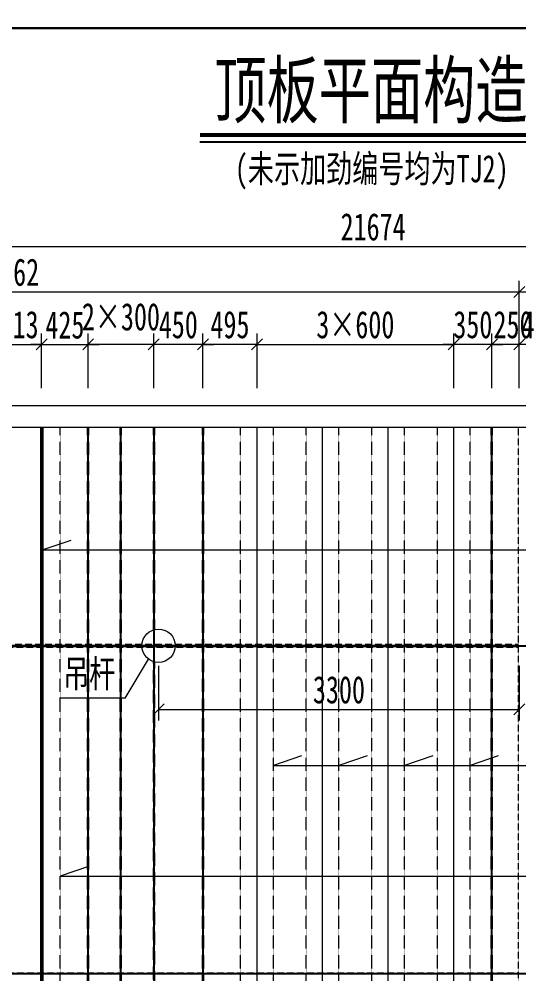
# Model space of a CAD drawing. Header units: millimetres. Extents: x 44597 to 300567, y -113054 to 73044.
# Drawn here: x 194350 to 198923, y -96128 to -87390 of the extents above; entities that cross this region are included whole.
import ezdxf
from ezdxf.enums import TextEntityAlignment as Align

# ---------------------------------------------------------------- set-up
doc = ezdxf.new("R2010")
doc.units = ezdxf.units.MM
doc.linetypes.add('CENTER2', pattern=[28.575, 19.05, -3.175, 3.175, -3.175])
doc.linetypes.add('DASHED', pattern=[0.75, 0.5, -0.25])
doc.layers.get('Defpoints').update_dxf_attribs({"color": 8})
for name, color, linetype, lineweight in [('中心线', 2, 'CENTER2', 15), ('文字', 7, 'Continuous', 15), ('标注', 4, 'Continuous', 13), ('标注线及字体', 2, 'Continuous', 15), ('细实线', 4, 'Continuous', 15), ('虚线', 7, 'DASHED', 13)]:
    doc.layers.add(name, color=color, linetype=linetype, lineweight=lineweight)
doc.styles.add('111', font='', dxfattribs={"width": 0.7})
doc.styles.add('BM_Dim', font='', dxfattribs={"width": 0.85})
doc.styles.get('111').set_extended_font_data('仿宋_GB2312')
doc.styles.get('BM_Dim').set_extended_font_data('仿宋_GB2312')
doc.dimstyles.new('200', dxfattribs={"dimscale": 0, "dimtxt": 2.5, "dimasz": 1, "dimexe": 1, "dimexo": 1, "dimgap": 0.6, "dimtad": 1, "dimdec": 0, "dimdsep": 46, "dimtxsty": '111', "dimblk": 'OBLIQUE', "dimcen": 0, "dimclrd": 4, "dimclre": 4, "dimclrt": 4, "dimadec": 1, "dimazin": 2, "dimtfac": 1, "dimtdec": 0, "dimtix": 1, "dimtmove": 2, "dimatfit": 3, "dimfxl": 4, "dimfxlon": 1, "dimtolj": 1, "dimlwd": -1, "dimlwe": -1, "dimarcsym": 0})

# ---------------------------------------------------------------- blocks, each defined once
blk = doc.blocks.new('_Oblique')
at = {"color": 0, "linetype": 'ByBlock', "lineweight": -2}
blk.add_line((-0.5, -0.5), (0.5, 0.5), dxfattribs=at)
blk = doc.blocks.new('*D3243')
at = {"layer": 'Defpoints', "color": 0, "transparency": 16777216}
for p in [(208426.2, -89886.8), (208426.2, -90315.9), (198926.2, -91077.5)]:
    blk.add_point(p, dxfattribs=at)
at = {"layer": '细实线', "color": 4, "transparency": 16777216}
for p, q in [((198926.2, -90286.8), (198926.2, -89786.8)), ((208426.2, -90215.9), (208426.2, -89786.8)), ((198926.2, -89886.8), (208426.2, -89886.8))]:
    blk.add_line(p, q, dxfattribs=at)
at = {"layer": '细实线', "color": 4, "transparency": 16777216, "xscale": 99.99999999999999, "yscale": 99.99999999999999, "zscale": 99.99999999999999, "rotation": 180}
blk.add_blockref('_Oblique', (198926.2, -89886.8), dxfattribs=at)
at = {"layer": '细实线', "color": 4, "transparency": 16777216, "xscale": 99.99999999999999, "yscale": 99.99999999999999, "zscale": 99.99999999999999}
blk.add_blockref('_Oblique', (208426.2, -89886.8), dxfattribs=at)
at = {"layer": '细实线', "color": 4, "transparency": 16777216, "insert": (203676.2, -89707.9), "char_height": 250, "attachment_point": 5, "style": '111'}
blk.add_mtext('\\A1;9500', dxfattribs=at)
blk = doc.blocks.new('*D3245')
at = {"layer": 'Defpoints', "color": 0, "transparency": 16777216}
for p in [(198926, -90366.9), (199326, -90749.5), (198926, -91077.5)]:
    blk.add_point(p, dxfattribs=at)
at = {"layer": '细实线', "color": 4, "transparency": 16777216}
for p, q in [((198926, -90766.9), (198926, -90266.9)), ((199326, -90649.5), (199326, -90266.9)), ((198926, -90366.9), (198826, -90366.9)), ((199326, -90366.9), (198926, -90366.9)), ((199326, -90366.9), (199426, -90366.9))]:
    blk.add_line(p, q, dxfattribs=at)
at = {"layer": '细实线', "color": 4, "transparency": 16777216, "xscale": 99.99999999999999, "yscale": 99.99999999999999, "zscale": 99.99999999999999}
blk.add_blockref('_Oblique', (198926, -90366.9), dxfattribs=at)
at = {"layer": '细实线', "color": 4, "transparency": 16777216, "xscale": 99.99999999999999, "yscale": 99.99999999999999, "zscale": 99.99999999999999, "rotation": 180}
blk.add_blockref('_Oblique', (199326, -90366.9), dxfattribs=at)
at = {"layer": '细实线', "color": 4, "transparency": 16777216, "insert": (199126, -90188), "char_height": 250, "attachment_point": 5, "style": '111'}
blk.add_mtext('\\A1;400', dxfattribs=at)
blk = doc.blocks.new('*D3257')
at = {"layer": 'Defpoints', "color": 0, "transparency": 16777216}
for p in [(195626.5, -93125.5), (198926.5, -93125.5), (198926.5, -93708.3)]:
    blk.add_point(p, dxfattribs=at)
at = {"layer": '细实线', "color": 4, "transparency": 16777216}
for p, q in [((195626.5, -93308.3), (195626.5, -93808.3)), ((198926.5, -93308.3), (198926.5, -93808.3)), ((195626.5, -93708.3), (198926.5, -93708.3))]:
    blk.add_line(p, q, dxfattribs=at)
at = {"layer": '细实线', "color": 4, "transparency": 16777216, "xscale": 99.99999999999999, "yscale": 99.99999999999999, "zscale": 99.99999999999999, "rotation": 180}
blk.add_blockref('_Oblique', (195626.5, -93708.3), dxfattribs=at)
at = {"layer": '细实线', "color": 4, "transparency": 16777216, "xscale": 99.99999999999999, "yscale": 99.99999999999999, "zscale": 99.99999999999999}
blk.add_blockref('_Oblique', (198926.5, -93708.3), dxfattribs=at)
at = {"layer": '细实线', "color": 4, "transparency": 16777216, "insert": (197276.5, -93529.4), "char_height": 250, "attachment_point": 5, "style": '111'}
blk.add_mtext('\\A1;3300', dxfattribs=at)
blk = doc.blocks.new('*D3260')
at = {"layer": 'Defpoints', "color": 0, "transparency": 16777216}
for p in [(198676.5, -90366.9), (198676.5, -91043.3), (198926.2, -91023.6)]:
    blk.add_point(p, dxfattribs=at)
at = {"layer": '细实线', "color": 4, "transparency": 16777216}
for p, q in [((198676.5, -90766.9), (198676.5, -90266.9)), ((198926.2, -90766.9), (198926.2, -90266.9)), ((198926.2, -90366.9), (198676.5, -90366.9))]:
    blk.add_line(p, q, dxfattribs=at)
at = {"layer": '细实线', "color": 4, "transparency": 16777216, "xscale": 99.99999999999999, "yscale": 99.99999999999999, "zscale": 99.99999999999999, "rotation": 180}
blk.add_blockref('_Oblique', (198676.5, -90366.9), dxfattribs=at)
at = {"layer": '细实线', "color": 4, "transparency": 16777216, "xscale": 99.99999999999999, "yscale": 99.99999999999999, "zscale": 99.99999999999999}
blk.add_blockref('_Oblique', (198926.2, -90366.9), dxfattribs=at)
at = {"layer": '细实线', "color": 4, "transparency": 16777216, "insert": (198869.2, -90188), "char_height": 250, "attachment_point": 5, "style": '111'}
blk.add_mtext('\\A1;250', dxfattribs=at)
blk = doc.blocks.new('*D3263')
at = {"layer": 'Defpoints', "color": 0, "transparency": 16777216}
for p in [(198326.5, -90366.9), (198326.5, -90874.9), (196526.6, -91075.6)]:
    blk.add_point(p, dxfattribs=at)
at = {"layer": '细实线', "color": 4, "transparency": 16777216}
for p, q in [((196526.6, -90766.9), (196526.6, -90266.9)), ((198326.5, -90766.9), (198326.5, -90266.9)), ((196526.6, -90366.9), (198326.5, -90366.9))]:
    blk.add_line(p, q, dxfattribs=at)
at = {"layer": '细实线', "color": 4, "transparency": 16777216, "xscale": 99.99999999999999, "yscale": 99.99999999999999, "zscale": 99.99999999999999, "rotation": 180}
blk.add_blockref('_Oblique', (196526.6, -90366.9), dxfattribs=at)
at = {"layer": '细实线', "color": 4, "transparency": 16777216, "xscale": 99.99999999999999, "yscale": 99.99999999999999, "zscale": 99.99999999999999}
blk.add_blockref('_Oblique', (198326.5, -90366.9), dxfattribs=at)
at = {"layer": '细实线', "color": 4, "transparency": 16777216, "insert": (197426.5, -90188), "char_height": 250, "attachment_point": 5, "style": '111'}
blk.add_mtext('\\A1;3×600', dxfattribs=at)
blk = doc.blocks.new('*D3265')
at = {"layer": 'Defpoints', "color": 0, "transparency": 16777216}
for p in [(198326.5, -90366.9), (198326.5, -91048.6), (198676.5, -91023.6)]:
    blk.add_point(p, dxfattribs=at)
at = {"layer": '细实线', "color": 4, "transparency": 16777216}
for p, q in [((198326.5, -90766.9), (198326.5, -90266.9)), ((198676.5, -90766.9), (198676.5, -90266.9)), ((198326.5, -90366.9), (198226.5, -90366.9)), ((198676.5, -90366.9), (198326.5, -90366.9)), ((198676.5, -90366.9), (198776.5, -90366.9))]:
    blk.add_line(p, q, dxfattribs=at)
at = {"layer": '细实线', "color": 4, "transparency": 16777216, "xscale": 99.99999999999999, "yscale": 99.99999999999999, "zscale": 99.99999999999999}
blk.add_blockref('_Oblique', (198326.5, -90366.9), dxfattribs=at)
at = {"layer": '细实线', "color": 4, "transparency": 16777216, "xscale": 99.99999999999999, "yscale": 99.99999999999999, "zscale": 99.99999999999999, "rotation": 180}
blk.add_blockref('_Oblique', (198676.5, -90366.9), dxfattribs=at)
at = {"layer": '细实线', "color": 4, "transparency": 16777216, "insert": (198501.5, -90188), "char_height": 250, "attachment_point": 5, "style": '111'}
blk.add_mtext('\\A1;350', dxfattribs=at)
blk = doc.blocks.new('*D3266')
at = {"layer": 'Defpoints', "color": 0, "transparency": 16777216}
for p in [(208426.5, -89471.5), (186752, -90123.9), (208426.5, -91023.6)]:
    blk.add_point(p, dxfattribs=at)
at = {"layer": '细实线', "color": 4, "transparency": 16777216}
for p, q in [((186752, -89871.5), (186752, -89371.5)), ((208426.5, -89871.5), (208426.5, -89371.5)), ((186752, -89471.5), (208426.5, -89471.5))]:
    blk.add_line(p, q, dxfattribs=at)
at = {"layer": '细实线', "color": 4, "transparency": 16777216, "xscale": 99.99999999999999, "yscale": 99.99999999999999, "zscale": 99.99999999999999, "rotation": 180}
blk.add_blockref('_Oblique', (186752, -89471.5), dxfattribs=at)
at = {"layer": '细实线', "color": 4, "transparency": 16777216, "xscale": 99.99999999999999, "yscale": 99.99999999999999, "zscale": 99.99999999999999}
blk.add_blockref('_Oblique', (208426.5, -89471.5), dxfattribs=at)
at = {"layer": '细实线', "color": 4, "transparency": 16777216, "insert": (197589.2, -89292.6), "char_height": 250, "attachment_point": 5, "style": '111'}
blk.add_mtext('\\A1;21674', dxfattribs=at)
blk = doc.blocks.new('*D3267')
at = {"layer": 'Defpoints', "color": 0, "transparency": 16777216}
for p in [(198926.4, -89886.8), (189664.2, -90407.5), (198926.4, -91023.6)]:
    blk.add_point(p, dxfattribs=at)
at = {"layer": '细实线', "color": 4, "transparency": 16777216}
for p, q in [((189664.2, -90286.8), (189664.2, -89786.8)), ((198926.4, -90286.8), (198926.4, -89786.8)), ((189664.2, -89886.8), (198926.4, -89886.8))]:
    blk.add_line(p, q, dxfattribs=at)
at = {"layer": '细实线', "color": 4, "transparency": 16777216, "xscale": 99.99999999999999, "yscale": 99.99999999999999, "zscale": 99.99999999999999, "rotation": 180}
blk.add_blockref('_Oblique', (189664.2, -89886.8), dxfattribs=at)
at = {"layer": '细实线', "color": 4, "transparency": 16777216, "xscale": 99.99999999999999, "yscale": 99.99999999999999, "zscale": 99.99999999999999}
blk.add_blockref('_Oblique', (198926.4, -89886.8), dxfattribs=at)
at = {"layer": '细实线', "color": 4, "transparency": 16777216, "insert": (194295.3, -89707.9), "char_height": 250, "attachment_point": 5, "style": '111'}
blk.add_mtext('\\A1;9262', dxfattribs=at)
blk = doc.blocks.new('*D3268')
at = {"layer": 'Defpoints', "color": 0, "transparency": 16777216}
for p in [(196031.6, -90366.9), (196031.6, -91082.9), (196526.6, -91075.6)]:
    blk.add_point(p, dxfattribs=at)
at = {"layer": '细实线', "color": 4, "transparency": 16777216}
for p, q in [((196031.6, -90766.9), (196031.6, -90266.9)), ((196526.6, -90766.9), (196526.6, -90266.9)), ((196526.6, -90366.9), (196031.6, -90366.9))]:
    blk.add_line(p, q, dxfattribs=at)
at = {"layer": '细实线', "color": 4, "transparency": 16777216, "xscale": 99.99999999999999, "yscale": 99.99999999999999, "zscale": 99.99999999999999, "rotation": 180}
blk.add_blockref('_Oblique', (196031.6, -90366.9), dxfattribs=at)
at = {"layer": '细实线', "color": 4, "transparency": 16777216, "xscale": 99.99999999999999, "yscale": 99.99999999999999, "zscale": 99.99999999999999}
blk.add_blockref('_Oblique', (196526.6, -90366.9), dxfattribs=at)
at = {"layer": '细实线', "color": 4, "transparency": 16777216, "insert": (196279.1, -90188), "char_height": 250, "attachment_point": 5, "style": '111'}
blk.add_mtext('\\A1;495', dxfattribs=at)
blk = doc.blocks.new('*D3269')
at = {"layer": 'Defpoints', "color": 0, "transparency": 16777216}
for p in [(195581.6, -90366.9), (195581.6, -91089.7), (196031.6, -91075.6)]:
    blk.add_point(p, dxfattribs=at)
at = {"layer": '细实线', "color": 4, "transparency": 16777216}
for p, q in [((195581.6, -90766.9), (195581.6, -90266.9)), ((196031.6, -90766.9), (196031.6, -90266.9)), ((195581.6, -90366.9), (195481.6, -90366.9)), ((196031.6, -90366.9), (195581.6, -90366.9)), ((196031.6, -90366.9), (196131.6, -90366.9))]:
    blk.add_line(p, q, dxfattribs=at)
at = {"layer": '细实线', "color": 4, "transparency": 16777216, "xscale": 99.99999999999999, "yscale": 99.99999999999999, "zscale": 99.99999999999999}
blk.add_blockref('_Oblique', (195581.6, -90366.9), dxfattribs=at)
at = {"layer": '细实线', "color": 4, "transparency": 16777216, "xscale": 99.99999999999999, "yscale": 99.99999999999999, "zscale": 99.99999999999999, "rotation": 180}
blk.add_blockref('_Oblique', (196031.6, -90366.9), dxfattribs=at)
at = {"layer": '细实线', "color": 4, "transparency": 16777216, "insert": (195806.6, -90188), "char_height": 250, "attachment_point": 5, "style": '111'}
blk.add_mtext('\\A1;450', dxfattribs=at)
blk = doc.blocks.new('*D3270')
at = {"layer": 'Defpoints', "color": 0, "transparency": 16777216}
for p in [(194981.6, -90366.9), (194981.6, -91098.7), (195581.6, -91075.6)]:
    blk.add_point(p, dxfattribs=at)
at = {"layer": '细实线', "color": 4, "transparency": 16777216}
for p, q in [((194981.6, -90766.9), (194981.6, -90266.9)), ((195581.6, -90766.9), (195581.6, -90266.9)), ((195581.6, -90366.9), (194981.6, -90366.9))]:
    blk.add_line(p, q, dxfattribs=at)
at = {"layer": '细实线', "color": 4, "transparency": 16777216, "xscale": 99.99999999999999, "yscale": 99.99999999999999, "zscale": 99.99999999999999, "rotation": 180}
blk.add_blockref('_Oblique', (194981.6, -90366.9), dxfattribs=at)
at = {"layer": '细实线', "color": 4, "transparency": 16777216, "xscale": 99.99999999999999, "yscale": 99.99999999999999, "zscale": 99.99999999999999}
blk.add_blockref('_Oblique', (195581.6, -90366.9), dxfattribs=at)
at = {"layer": '细实线', "color": 4, "transparency": 16777216, "insert": (195281.6, -90115.7), "char_height": 250, "attachment_point": 5, "style": '111'}
blk.add_mtext('\\A1;2×300', dxfattribs=at)
blk = doc.blocks.new('*D3285')
at = {"layer": 'Defpoints', "color": 0, "transparency": 16777216}
for p in [(194556.2, -90366.9), (194143.3, -91092.9), (194556.2, -91104.4)]:
    blk.add_point(p, dxfattribs=at)
at = {"layer": '细实线', "color": 4, "transparency": 16777216}
for p, q in [((194143.3, -90766.9), (194143.3, -90266.9)), ((194556.2, -90766.9), (194556.2, -90266.9)), ((194143.3, -90366.9), (194043.3, -90366.9)), ((194143.3, -90366.9), (194556.2, -90366.9)), ((194556.2, -90366.9), (194656.2, -90366.9))]:
    blk.add_line(p, q, dxfattribs=at)
at = {"layer": '细实线', "color": 4, "transparency": 16777216, "xscale": 99.99999999999999, "yscale": 99.99999999999999, "zscale": 99.99999999999999}
blk.add_blockref('_Oblique', (194143.3, -90366.9), dxfattribs=at)
at = {"layer": '细实线', "color": 4, "transparency": 16777216, "xscale": 99.99999999999999, "yscale": 99.99999999999999, "zscale": 99.99999999999999, "rotation": 180}
blk.add_blockref('_Oblique', (194556.2, -90366.9), dxfattribs=at)
at = {"layer": '细实线', "color": 4, "transparency": 16777216, "insert": (194349.8, -90188), "char_height": 250, "attachment_point": 5, "style": '111'}
blk.add_mtext('\\A1;413', dxfattribs=at)
blk = doc.blocks.new('*D3286')
at = {"layer": 'Defpoints', "color": 0, "transparency": 16777216}
for p in [(194981.6, -90366.9), (194556.2, -91104.4), (194981.6, -91098.7)]:
    blk.add_point(p, dxfattribs=at)
at = {"layer": '细实线', "color": 4, "transparency": 16777216}
for p, q in [((194556.2, -90766.9), (194556.2, -90266.9)), ((194981.6, -90766.9), (194981.6, -90266.9)), ((194556.2, -90366.9), (194456.2, -90366.9)), ((194556.2, -90366.9), (194981.6, -90366.9)), ((194981.6, -90366.9), (195081.6, -90366.9))]:
    blk.add_line(p, q, dxfattribs=at)
at = {"layer": '细实线', "color": 4, "transparency": 16777216, "xscale": 99.99999999999999, "yscale": 99.99999999999999, "zscale": 99.99999999999999}
blk.add_blockref('_Oblique', (194556.2, -90366.9), dxfattribs=at)
at = {"layer": '细实线', "color": 4, "transparency": 16777216, "xscale": 99.99999999999999, "yscale": 99.99999999999999, "zscale": 99.99999999999999, "rotation": 180}
blk.add_blockref('_Oblique', (194981.6, -90366.9), dxfattribs=at)
at = {"layer": '细实线', "color": 4, "transparency": 16777216, "insert": (194768.9, -90190.7), "char_height": 250, "attachment_point": 5, "style": '111'}
blk.add_mtext('\\A1;425', dxfattribs=at)

msp = doc.modelspace()

# ---------------------------------------------------------------- linework, layer by layer
at = {"color": 4}
msp.add_line((196004.2, -88512), (199148.9, -88512), dxfattribs=at)
at = {"color": 6, "const_width": 36, "elevation": 0}
msp.add_lwpolyline([(196004.2, -88452), (199148.9, -88452)], dxfattribs=at)
at = {"layer": 'Defpoints'}
for p, q in [((194556.2, -91125.5), (194556.2, -98125.5)), ((194981.5, -110525.5), (194981.5, -91125.5)), ((195281.5, -110525.5), (195281.5, -91125.5)), ((195581.5, -91125.5), (195581.5, -110525.5)), ((196031.5, -91125.5), (196031.5, -110525.5)), ((198676.5, -110525.5), (198676.5, -91125.5)), ((186966.2, -93125.5), (208426.5, -93125.5)), ((187258.2, -96125.5), (208426.5, -96125.5))]:
    msp.add_line(p, q, dxfattribs=at)
for points in [[(179566.6, -61894.1), (218066.6, -61894.1), (218066.6, -87474.1), (179566.6, -87474.1)], [(179566.6, -87474.1), (218066.6, -87474.1), (218066.6, -113054.1), (179566.6, -113054.1)]]:
    msp.add_lwpolyline(points, close=True, dxfattribs=at)
at = {"layer": '中心线', "ltscale": 0.3}
msp.add_line((185459.8, -90925.5), (209993.5, -90925.5), dxfattribs=at)
at = {"layer": '中心线', "color": 6, "ltscale": 0.3}
for p, q in [((196526.8, -110525.5), (196526.8, -91125.5)), ((197126.8, -110525.5), (197126.8, -91125.5)), ((197726.8, -110525.5), (197726.8, -91125.5)), ((198326.7, -110525.5), (198326.7, -91125.5))]:
    msp.add_line(p, q, dxfattribs=at)
at = {"layer": '标注', "color": 1, "ltscale": 550}
msp.add_line((186771.5, -91125.5), (208426.5, -91125.5), dxfattribs=at)
at = {"layer": '细实线', "color": 3}
for p, q in [((194546.2, -91125.5), (194546.2, -98125.5)), ((194566.2, -91125.5), (194566.2, -98125.5))]:
    msp.add_line(p, q, dxfattribs=at)
at = {"layer": '细实线'}
for p, q in [((194824, -92161.4), (194566.2, -92248.5)), ((194566.2, -92248.5), (209448.1, -92248.5)), ((195320.1, -93605.5), (195533.7, -93246.5)), ((195320.1, -93605.5), (194719, -93605.5)), ((196934.6, -94133.7), (196676.8, -94220.9)), ((197534.6, -94133.7), (197276.8, -94220.9)), ((198134.6, -94133.7), (197876.8, -94220.9)), ((198734.6, -94133.7), (198476.8, -94220.9)), ((196676.8, -94220.9), (209718.9, -94220.9)), ((194984.5, -95145.5), (194726.7, -95232.7)), ((194726.7, -95232.7), (210132.8, -95232.7))]:
    msp.add_line(p, q, dxfattribs=at)
msp.add_circle((195626.5, -93125.5), 152.5, dxfattribs=at)
at = {"layer": '虚线', "ltscale": 4}
for p, q in [((194726.7, -110525.5), (194726.7, -91125.5)), ((194975.5, -110525.5), (194975.5, -91125.5)), ((194987.5, -110525.5), (194987.5, -91125.5)), ((195275.5, -110525.5), (195275.5, -91125.5)), ((195287.5, -110525.5), (195287.5, -91125.5)), ((195575.5, -91125.5), (195575.5, -92981.8)), ((195587.5, -91125.5), (195587.5, -92978)), ((196025.5, -91125.5), (196025.5, -110525.5)), ((196037.5, -91125.5), (196037.5, -110525.5)), ((198670.5, -110525.5), (198670.5, -91125.5)), ((198682.5, -110525.5), (198682.5, -91125.5)), ((195575.5, -93269.2), (195575.5, -101981.8)), ((195587.5, -93272.9), (195587.5, -101978))]:
    msp.add_line(p, q, dxfattribs=at)
at = {"layer": '虚线', "color": 6, "ltscale": 4}
for p, q in [((196376.8, -110525.5), (196376.8, -91125.5)), ((196676.8, -110525.5), (196676.8, -91125.5)), ((196976.8, -110525.5), (196976.8, -91125.5)), ((197276.8, -110525.5), (197276.8, -91125.5)), ((197576.8, -110525.5), (197576.8, -91125.5)), ((197876.8, -110525.5), (197876.8, -91125.5)), ((198176.7, -110525.5), (198176.7, -91125.5)), ((198476.7, -110525.5), (198476.7, -91125.5))]:
    msp.add_line(p, q, dxfattribs=at)
at = {"layer": '虚线', "color": 2, "ltscale": 2}
for p, q in [((198919.5, -110525.5), (198919.5, -91125.5)), ((190038.8, -93111.5), (198919.5, -93111.5)), ((190043.5, -93139.5), (198919.5, -93139.5)), ((190544.6, -96119.5), (198919.5, -96119.5))]:
    msp.add_line(p, q, dxfattribs=at)

# ---------------------------------------------------------------- texts
at = {"layer": '文字', "style": 'BM_Dim', "width": 0.7}
msp.add_text('(未示加劲编号均为TJ2)', height=250, dxfattribs=at).set_placement((197576.5, -88772.9), align=Align.MIDDLE)
msp.add_text('吊杆', height=250, dxfattribs=at).set_placement((194991.5, -93580.4), align=Align.BOTTOM_CENTER)
at = {"layer": '标注线及字体', "style": '111', "width": 0.7}
msp.add_text('顶板平面构造', height=500, dxfattribs=at).set_placement((197569, -88031), align=Align.MIDDLE)

# ---------------------------------------------------------------- dimensions: what is measured, and where the dimension line sits
at = {"layer": '细实线'}
for base, p1, p2, picture, middle in [((208426.4541, -89471.4928), (186751.9966, -90123.9393), (208426.4541, -91023.5818), '*D3266', (197589.2253, -89292.5739)), ((198926.4, -89886.8), (189664.2, -90407.5), (198926.4, -91023.6), '*D3267', (194295.3, -89707.9)), ((208426.2, -89886.8), (198926.2, -91077.5), (208426.2, -90315.9), '*D3243', (203676.2, -89707.9)), ((194556.2, -90366.9), (194143.3, -91092.9), (194556.2, -91104.4), '*D3285', (194349.8, -90188)), ((194981.6, -90366.9), (194556.2, -91104.4), (194981.6, -91098.7), '*D3286', (194768.9, -90190.7)), ((195581.6, -90366.9), (196031.6, -91075.6), (195581.6, -91089.7), '*D3269', (195806.6, -90188)), ((196031.6, -90366.9), (196526.6, -91075.6), (196031.6, -91082.9), '*D3268', (196279.1, -90188)), ((198326.5, -90366.9), (198676.5, -91023.6), (198326.5, -91048.6), '*D3265', (198501.5, -90188)), ((198926, -90366.9), (199326, -90749.5), (198926, -91077.5), '*D3245', (199126, -90188)), ((198926.5, -93708.3), (195626.5, -93125.5), (198926.5, -93125.5), '*D3257', (197276.5, -93529.4))]:
    dim = msp.add_linear_dim(base=base, p1=p1, p2=p2, dimstyle='200', override={"dimscale": 100, "dimblk": 'Oblique'}, dxfattribs=at)
    dim.commit()
    dim.dimension.update_dxf_attribs({"geometry": picture, "text_midpoint": middle})
dim = msp.add_linear_dim(base=(194981.6, -90366.9), p1=(195581.6, -91075.6), p2=(194981.6, -91098.7), text='2×300', dimstyle='200', override={"dimscale": 100, "dimblk": 'Oblique'}, dxfattribs=at)
dim.commit()
dim.dimension.update_dxf_attribs({"geometry": '*D3270', "text_midpoint": (195281.6, -90115.7), "dimtype": 160})
dim = msp.add_linear_dim(base=(198326.5, -90366.9), p1=(196526.6, -91075.6), p2=(198326.5, -90874.9), text='3×600', dimstyle='200', override={"dimscale": 100, "dimblk": 'Oblique'}, dxfattribs=at)
dim.commit()
dim.dimension.update_dxf_attribs({"geometry": '*D3263', "text_midpoint": (197426.5, -90188)})
dim = msp.add_linear_dim(base=(198676.5, -90366.9), p1=(198926.2, -91023.6), p2=(198676.5, -91043.3), dimstyle='200', override={"dimscale": 100, "dimblk": 'Oblique'}, dxfattribs=at)
dim.commit()
dim.dimension.update_dxf_attribs({"geometry": '*D3260', "text_midpoint": (198869.2, -90188), "dimtype": 160})

doc.saveas('drawing.dxf')
